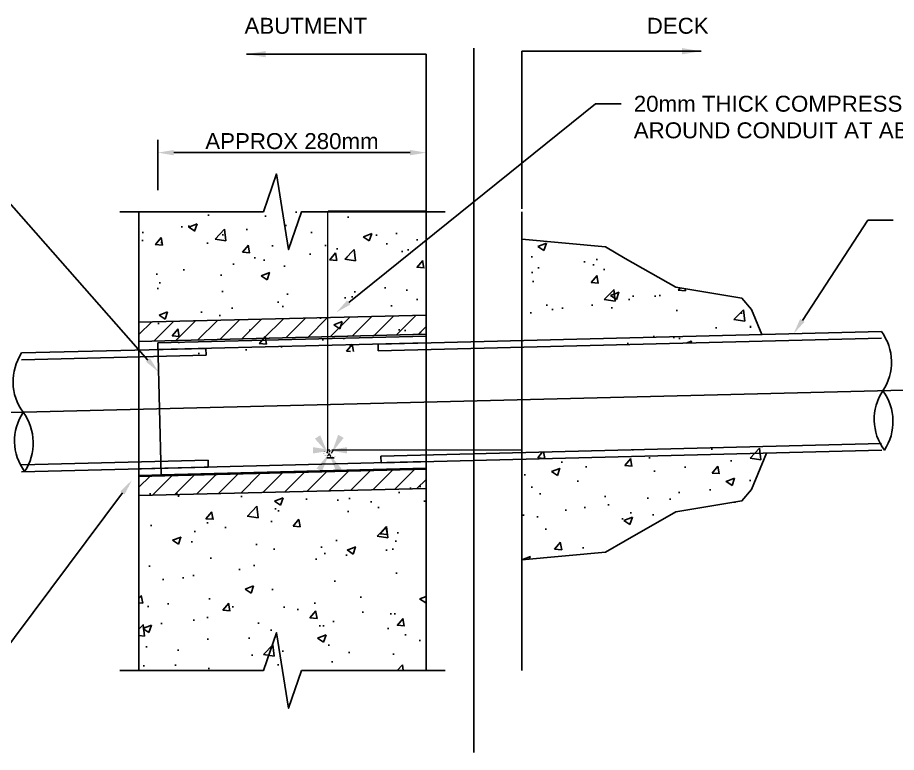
# Paper-space layout 'SHEET (5)' of a CAD drawing. Header units: metres. Extents: x -9 to 1337, y -9 to 581.
# Drawn here: x 285.9 to 423.6, y 67.9 to 183.1 of the extents above; entities that cross this region are included whole.
import ezdxf
from ezdxf import colors
from ezdxf.entities.mleader import LeaderData, LeaderLine
from ezdxf.math import Vec2, Vec3

# ---------------------------------------------------------------- set-up
doc = ezdxf.new("R2010")
doc.units = ezdxf.units.M
doc.layers.get('0').update_dxf_attribs({"color": 6})
for name, color, linetype in [('C-ANNO-DIMS', 7, 'Continuous'), ('C-ANNO-TEXT-35', 2, 'Continuous'), ('C-ANNO-TEXT-50', 1, 'Continuous'), ('C-PIPE-HTCH', 8, 'Continuous'), ('Notes', 7, 'Continuous')]:
    doc.layers.add(name, color=color, linetype=linetype)
doc.styles.add('iecARIAL', font='arial.ttf', dxfattribs={"height": 2})
doc.styles.add('IsoCP', font='isocp.shx')
doc.styles.get("Standard").update_dxf_attribs({"font": 'arial.ttf'})
doc.dimstyles.new('IsoCP', dxfattribs={"dimtxt": 3.5, "dimasz": 3, "dimexe": 1.5, "dimexo": 2, "dimgap": 0.75, "dimtad": 1, "dimdec": 0, "dimlfac": 1000, "dimdsep": 46, "dimtxsty": 'IsoCP', "dimcen": 3, "dimclrd": 7, "dimclre": 7, "dimclrt": 2, "dimadec": 0, "dimazin": 0, "dimtfac": 1, "dimtdec": 0, "dimtmove": 0, "dimatfit": 3, "dimfxl": 1.5, "dimtfill": 1, "dimtolj": 1, "dimtzin": 0, "dimlwd": 0, "dimlwe": 0, "dimarcsym": 0})
doc.dimstyles.get("Standard").update_dxf_attribs({"dimtxt": 0.18, "dimasz": 0.18, "dimexe": 0.18, "dimexo": 0.0625, "dimgap": 0.09, "dimtad": 0, "dimtih": 1, "dimtoh": 1, "dimdec": 4, "dimzin": 0, "dimdsep": 46, "dimtxsty": 'Standard', "dimcen": 0.09, "dimadec": 0, "dimazin": 0, "dimtfac": 1, "dimtdec": 4, "dimtofl": 0, "dimtmove": 0, "dimatfit": 3, "dimfxl": 1, "dimtolj": 1, "dimtzin": 0, "dimarcsym": 0})
pattern_1 = [(360, (-1727, 1502.8), (0, 1047.75), [762, -285.75]), (90, (-1727, 1502.8), (-1047.75, 0), [762, -285.75])]

# ---------------------------------------------------------------- blocks, each defined once
blk = doc.blocks.new('_Dot')
at = {"color": 0, "linetype": 'ByBlock', "lineweight": -2}
blk.add_line((-0.5, 0), (-1, 0), dxfattribs=at)
at = {"color": 0, "linetype": 'ByBlock', "const_width": 0.5}
blk.add_lwpolyline([(-0.25, 0, 1), (0.25, 0, 1)], format="xyb", close=True, dxfattribs=at)
blk = doc.blocks.new('*D104')
at = {"layer": 'C-ANNO-DIMS', "color": 7, "linetype": 'Continuous', "lineweight": 0, "transparency": 16777216}
for p, q in [((364.89, 152.59), (364.89, 115.2)), ((364.86, 115.22), (335.19, 115.22))]:
    blk.add_line(p, q, dxfattribs=at)
at = {"layer": 'C-ANNO-DIMS', "color": 7, "transparency": 16777216}
blk.add_solid([(335.19, 115.21), (335.19, 115.22), (335.16, 115.22)], dxfattribs=at)
at = {"layer": 'Defpoints', "color": 0, "transparency": 16777216}
for p in [(364.89, 152.61), (335.16, 115.22), (335.16, 114.92)]:
    blk.add_point(p, dxfattribs=at)
at = {"layer": 'C-ANNO-DIMS', "color": 7, "lineweight": 0, "transparency": 16777216, "xscale": 0.03, "yscale": 0.03, "zscale": 0.03}
blk.add_blockref('_Dot', (364.89, 115.22), dxfattribs=at)
at = {"layer": 'C-ANNO-DIMS', "color": 2, "transparency": 16777216, "insert": (350.02, 115.19), "char_height": 0.035, "attachment_point": 5, "rotation": 180, "style": 'IsoCP', "bg_fill": 3, "box_fill_scale": 1.1, "bg_fill_color": 256, "bg_fill_true_color": 13158600, "bg_fill_transparency": 0}
blk.add_mtext('\\A1;DECK', dxfattribs=at)
blk = doc.blocks.new('*D105')
at = {"layer": 'C-ANNO-DIMS', "color": 7, "linetype": 'Continuous', "lineweight": 0, "transparency": 16777216}
for p, q in [((334.77, 115.22), (334.58, 115.22)), ((334.8, 114.94), (334.8, 115.23))]:
    blk.add_line(p, q, dxfattribs=at)
at = {"layer": 'C-ANNO-DIMS', "color": 7, "transparency": 16777216}
blk.add_solid([(334.58, 115.21), (334.58, 115.22), (334.55, 115.22)], dxfattribs=at)
at = {"layer": 'C-ANNO-DIMS', "color": 7, "lineweight": 0, "transparency": 16777216, "xscale": 0.03, "yscale": 0.03, "zscale": 0.03, "rotation": 359.9999994663915}
blk.add_blockref('_Dot', (334.8, 115.22), dxfattribs=at)
at = {"layer": 'C-ANNO-DIMS', "color": 2, "transparency": 16777216, "insert": (334.68, 115.19), "char_height": 0.035, "attachment_point": 5, "rotation": 180, "style": 'IsoCP', "bg_fill": 3, "box_fill_scale": 1.1, "bg_fill_color": 256, "bg_fill_true_color": 13158600, "bg_fill_transparency": 0}
blk.add_mtext('\\A1;ABUTMENT', dxfattribs=at)
at = {"layer": 'Defpoints', "color": 0, "transparency": 16777216}
for p in [(334.55, 115.22), (334.55, 114.92), (334.8, 114.92)]:
    blk.add_point(p, dxfattribs=at)
blk = doc.blocks.new('*D106')
at = {"layer": 'C-ANNO-DIMS', "color": 7, "linetype": 'Continuous', "lineweight": 0, "transparency": 16777216}
for p, q in [((334.52, 114.82), (334.52, 152.72)), ((349.86, 152.71), (334.55, 152.71)), ((349.89, 152.63), (349.89, 152.72))]:
    blk.add_line(p, q, dxfattribs=at)
at = {"layer": 'C-ANNO-DIMS', "color": 7, "transparency": 16777216}
for points in [[(334.55, 152.7), (334.55, 152.71), (334.52, 152.71)], [(349.86, 152.7), (349.86, 152.71), (349.89, 152.71)]]:
    blk.add_solid(points, dxfattribs=at)
at = {"layer": 'Defpoints', "color": 0, "transparency": 16777216}
for p in [(334.52, 152.71), (349.89, 152.61), (334.52, 114.8)]:
    blk.add_point(p, dxfattribs=at)
at = {"layer": 'C-ANNO-DIMS', "color": 2, "transparency": 16777216, "insert": (342.21, 152.68), "char_height": 0.035, "attachment_point": 5, "rotation": 180, "style": 'IsoCP', "bg_fill": 3, "box_fill_scale": 1.1, "bg_fill_color": 256, "bg_fill_true_color": 13158600, "bg_fill_transparency": 0}
blk.add_mtext('\\A1;15366', dxfattribs=at)
blk = doc.blocks.new('*D295')
at = {"layer": 'Defpoints', "color": 0, "transparency": 16777216}
for p in [(349.89, 161.88), (307.84, 155), (349.89, 155)]:
    blk.add_point(p, dxfattribs=at)
at = {"layer": 'Notes', "color": 0, "lineweight": -2, "transparency": 16777216}
for p, q in [((307.84, 156), (307.84, 163.88)), ((349.89, 156), (349.89, 163.88)), ((310.34, 161.88), (347.39, 161.88))]:
    blk.add_line(p, q, dxfattribs=at)
at = {"layer": 'Notes', "color": 0, "transparency": 16777216}
for points in [[(310.34, 162.3), (310.34, 161.46), (307.84, 161.88)], [(347.39, 162.3), (347.39, 161.46), (349.89, 161.88)]]:
    blk.add_solid(points, dxfattribs=at)
at = {"layer": 'Notes', "color": 0, "transparency": 16777216, "insert": (328.87, 163.67), "char_height": 2.5, "attachment_point": 5}
blk.add_mtext('\\A1;APPROX 280mm', dxfattribs=at)

psp = doc.layouts.new('SHEET (5)')

# ---------------------------------------------------------------- hatches: boundary and pattern name
at = {"layer": 'Notes'}
h = psp.add_hatch(dxfattribs=at)
h.set_pattern_fill('AR-CONC', color=256, scale=0.075, angle=-132.6515294)
h.set_pattern_definition([(50, (-875.765, 2845.026), (13.66385, -1.19543), [1.42875, -15.71625]), (355, (-875.765, 2845.026), (-2.64321, 14.32925), [1.143, -12.573]), (100.451, (-874.627, 2844.926), (11.02069, 13.13375), [1.21425, -13.35675]), (46.1842, (-875.765, 2848.836), (20.33093, -3.15317), [2.14312, -23.57437]), (96.6356, (-874.071, 2848.573), (17.80532, 18.55692), [1.82137, -20.03513]), (351.184, (-875.765, 2848.836), (17.80535, 18.55688), [1.7145, -18.8595]), (21, (-873.86, 2847.883), (11.371116, -7.669914), [1.42875, -15.71625]), (326, (-873.86, 2847.883), (4.63515, 13.8141), [1.143, -12.573]), (71.4514, (-872.913, 2847.244), (16.006237, 6.144214), [1.21425, -13.35675]), (37.5, (-875.7654, 2845.0256), (0.231645, 6.341628), [0, -12.4206, 0, -12.7635, 0, -12.620625]), (7.5, (-875.7654, 2845.0256), (5.011475, 7.513543), [0, -7.2771, 0, -12.13485, 0, -4.810125]), (327.5, (-880.0136, 2845.0256), (10.169295, -0.429656), [0, -4.7625, 0, -14.859, 0, -19.71675]), (317.5, (-881.919, 2845.026), (11.109689, 1.906987), [0, -6.19125, 0, -9.8679, 0, -14.00175])])
h.paths.add_polyline_path([(349.89099, 109.99926), (304.89099, 108.87459), (304.89099, 80.69639), (349.89099, 80.69639)])
h.paths.add_polyline_path([(349.89099, 152.60754), (304.89099, 152.60754), (304.89099, 129.88115), (349.89099, 131.00581)])
h.paths.add_polyline_path([(378.01901, 147.09036), (364.89097, 148.30845), (364.89097, 131.3807), (402.51946, 132.32113), (402.51946, 133.37146), (400.88591, 137.26505), (399.39848, 139.05335), (389.05588, 140.77526), (381.0834, 145.29517)])
h.paths.add_polyline_path([(364.89097, 98.03431), (378.01901, 99.25241), (381.0834, 101.0476), (389.05588, 105.5675), (399.39848, 107.28942), (400.88591, 109.07772), (402.51946, 112.9713), (402.51946, 115.81598), (364.89097, 114.87555)])
h = psp.add_hatch(dxfattribs=at)
h.set_pattern_fill('ANSI31', color=256, scale=0.75, angle=227.3484706)
h.set_pattern_definition([(45, (-1726.968, 1502.802), (-1.683798, 1.683798), [])])
h.paths.add_polyline_path([(349.89099, 136.40661), (304.91348, 135.28251), (304.91348, 132.28157), (349.89099, 133.40567)])
h = psp.add_hatch(dxfattribs=at)
h.set_pattern_fill('ANGLE', color=256, scale=150, angle=-132.6515294)
h.set_pattern_definition(pattern_1)
h.paths.add_polyline_path([(349.89099, 131.00581), (342.39099, 130.81837), (342.36476, 131.86804), (349.89099, 132.05614), (349.89099, 133.40624), (307.82178, 132.28157), (307.82178, 130.93148), (315.376, 131.19353), (315.40223, 130.14385), (307.89549, 129.95624), (308.10161, 121.70882), (349.89099, 122.75324)])
h = psp.add_hatch(dxfattribs=at)
h.set_pattern_fill('ANGLE', color=256, scale=150, angle=-132.6515294)
h.set_pattern_definition(pattern_1)
h.paths.add_polyline_path([(349.89099, 122.75324), (308.10161, 121.70882), (308.30774, 113.46139), (315.72207, 113.6467), (315.7483, 112.59702), (342.82947, 113.27385), (342.80324, 114.32352), (349.89099, 114.50066)])
h.paths.add_polyline_path([(315.72207, 113.6467), (308.30774, 113.46139), (308.33397, 112.41172), (315.7483, 112.59702)])
h.paths.add_polyline_path([(349.89099, 112.40001), (349.89099, 113.45033), (308.33397, 112.41172), (308.3602, 111.36205)])
h.paths.add_polyline_path([(349.89099, 114.50066), (342.80324, 114.32352), (342.82947, 113.27385), (349.89099, 113.45033)])
h.paths.add_polyline_path([(349.89099, 132.05614), (342.36476, 131.86804), (342.39099, 130.81837), (349.89099, 131.00581)])
h.paths.add_polyline_path([(315.376, 131.19353), (307.86925, 131.00591), (307.89549, 129.95624), (315.40223, 130.14385)])
h = psp.add_hatch(dxfattribs=at)
h.set_pattern_fill('ANSI31', color=256, scale=0.75, angle=227.3484706)
h.set_pattern_definition([(45, (-1726.9905, 1505.7498), (-1.683798, 1.683798), [])])
h.paths.add_polyline_path([(349.89099, 112.24812), (304.89099, 111.12346), (304.89099, 108.12252), (349.89099, 109.24718)])

# ---------------------------------------------------------------- linework, layer by layer
for p, q in [((357.39098, 67.85571), (357.39098, 178.24016)), ((304.89099, 80.69639), (304.89099, 152.60754)), ((349.89099, 80.69639), (349.89099, 152.60754)), ((364.89097, 152.60754), (364.89097, 80.69639)), ((342.36476, 131.86804), (421.26931, 133.84007)), ((307.84302, 132.05559), (349.89099, 133.10647)), ((342.39099, 130.81837), (421.29554, 132.79039)), ((286.50152, 130.47188), (315.376, 131.19353)), ((307.84302, 132.05559), (308.3602, 111.36205)), ((315.376, 131.19353), (315.40223, 130.14385)), ((342.36476, 131.86804), (342.39099, 130.81837)), ((286.50152, 129.42155), (315.40223, 130.14385)), ((276.83214, 120.92731), (451.90695, 125.30287)), ((342.80324, 114.32352), (421.29554, 116.28524)), ((342.82947, 113.27385), (421.32177, 115.23557)), ((286.50152, 112.9164), (315.72207, 113.6467)), ((304.89099, 112.32567), (349.89099, 113.45033)), ((315.72207, 113.6467), (315.7483, 112.59702)), ((342.80324, 114.32352), (342.82947, 113.27385)), ((286.50152, 111.86607), (315.7483, 112.59702)), ((304.89099, 111.27534), (349.83981, 112.39873)), ((308.3602, 111.36205), (349.89099, 112.40001))]:
    psp.add_line(p, q, dxfattribs=at)
for points in [[(421.50166, 124.54297, -0.315298789), (421.73402, 115.24587, -0.315298789), (421.50166, 124.54297, 0.315298789), (421.26931, 133.84007)], [(286.73388, 121.17478, 0.315298789), (286.96624, 111.87769, 0.315298789), (286.73388, 121.17478, -0.315298789), (286.50152, 130.47188)]]:
    psp.add_lwpolyline(points, format="xyb", dxfattribs=at)
psp.add_lwpolyline([(304.89099, 111.12346), (304.89099, 108.12252), (349.89099, 109.24718), (349.89099, 112.24812)], close=True, dxfattribs=at)
psp.add_lwpolyline([(301.89099, 80.69639), (324.39099, 80.69639), (326.45238, 86.62252), (328.3296, 74.77026), (330.39099, 80.69639), (352.89099, 80.69639)], dxfattribs=at)

# ---------------------------------------------------------------- texts
at = {"layer": 'C-ANNO-TEXT-35', "insert": (335.34175, 115.15239), "char_height": 0.035, "attachment_point": 1, "rotation": 359.9943316, "style": 'IsoCP'}
psp.add_mtext_dynamic_manual_height_columns('UPVC CONDUIT', width=0.7756, gutter_width=0.175, heights=[0], dxfattribs=at)
at = {"layer": 'C-ANNO-TEXT-50', "insert": (334.90441, 114.02442), "char_height": 0.05, "attachment_point": 5, "rotation": 0, "style": 'IsoCP'}
psp.add_mtext_dynamic_manual_height_columns('{\\LTYPICAL EXPANSION JOINT JOINT}\\P{\\H0.7x;\\C2;SCALE 1:10}', width=1.0527196, gutter_width=0.25, heights=[0], dxfattribs=at)
at = {"layer": 'Notes', "char_height": 2.5, "attachment_point": 1, "style": 'iecARIAL'}
for s, insert in [('ABUTMENT', (321.43233, 183.01667)), ('DECK', (384.48426, 183.01667))]:
    psp.add_mtext_dynamic_manual_height_columns(s, width=13.2275921, gutter_width=10, heights=[0], dxfattribs=dict(at, insert=insert))

# ---------------------------------------------------------------- leaders
at = {"layer": 'C-ANNO-DIMS'}
psp.add_leader([(335.08926, 114.78713), (335.27968, 115.12927), (335.32086, 115.12926)], dimstyle='IsoCP', override={"dimscale": 0}, dxfattribs=at)
at = {"layer": 'Notes'}
for points in [[(321.75571, 177.32061), (349.89099, 177.32061)], [(393.02625, 177.77949), (364.89097, 177.77949)]]:
    psp.add_leader(points, dimstyle='Standard', override={"dimasz": 3}, dxfattribs=at)

# ---------------------------------------------------------------- next in the draw order: dimensions: what is measured, and where the dimension line sits
at = {"layer": 'C-ANNO-DIMS'}
dim = psp.add_linear_dim(base=(335.1557, 115.21632), p1=(364.89097, 152.60754), p2=(335.1557, 114.91703), text='DECK', dimstyle='IsoCP', override={"dimblk1": 'Dot', "dimsah": 1, "dimse2": 1}, dxfattribs=at)
dim.commit()
dim.dimension.update_dxf_attribs({"geometry": '*D104', "text_midpoint": (350.02333, 115.19108)})

# ---------------------------------------------------------------- next in the draw order: leaders
at = {"layer": 'Notes'}
ml = psp.add_multileader_mtext('Standard', dxfattribs=at)
ml.set_content('CONDUIT', color=256)
ml.set_leader_properties()
ml.build(insert=Vec2(0, 0))
ml.multileader.update_dxf_attribs({"has_text_frame": 1, "dogleg_length": 4, "arrow_head_size": 2.5})
ctx = ml.context
ctx.base_point, ctx.char_height, ctx.arrow_head_size, ctx.plane_origin = Vec3(423.12179, 151.30773), 2.5, 2.5, Vec3(462.8698, 157.47712)
notes = []
notes.append((ctx, [(0, (1, 1, 0), (419.12179, 151.30773), (1, 0), 4, [(0, [(407.51283, 133.49626)], 0, [])])]))
ctx.mtext.insert, ctx.mtext.width, ctx.mtext.flow_direction = Vec3(425.12179, 152.57905), 9.5423943, 5
ctx.mtext.has_bg_fill, ctx.mtext.bg_color, ctx.mtext.bg_scale_factor, ctx.mtext.bg_transparency, ctx.mtext.use_window_bg_color = 1, -1027028792, 1.5, 0, 1
ml = psp.add_multileader_mtext('Standard', dxfattribs=at)
ml.set_content('GAP SHALL BE SEALED WITH CLOSED CELL FOAM BACKING ROD FORCED INTO HAP ALL AROUND', color=256)
ml.set_leader_properties()
ml.build(insert=Vec2(0, 0))
ml.multileader.update_dxf_attribs({"has_text_frame": 1, "dogleg_length": 4, "arrow_head_size": 2.5})
ctx = ml.context
ctx.base_point, ctx.char_height, ctx.arrow_head_size, ctx.plane_origin = Vec3(214.30334, 82.02375), 2.5, 2.5, Vec3(250.6187, 104.75902)
ctx.text_align_type = 2
notes.append((ctx, [(1, (1, 1, 0), (282.49263, 82.02375), (-1, 0), 4, [(0, [(303.80073, 110.54852)], 0, [])])]))
ctx.mtext.insert, ctx.mtext.width, ctx.mtext.alignment, ctx.mtext.flow_direction = Vec3(276.49263, 83.29506), 60.3882333, 3, 5
ctx.mtext.has_bg_fill, ctx.mtext.bg_color, ctx.mtext.bg_scale_factor, ctx.mtext.bg_transparency, ctx.mtext.use_window_bg_color = 1, -1027028792, 1.5, 0, 1
for ctx, leaders in notes:
    for number, flags, end, landing, length, lines in leaders:
        leader = LeaderData()
        leader.index, (leader.has_last_leader_line, leader.has_dogleg_vector, leader.attachment_direction) = number, flags
        leader.last_leader_point, leader.dogleg_vector, leader.dogleg_length = Vec3(end), Vec3(landing), length
        for number, points, colour, breaks in lines:
            line = LeaderLine()
            line.index, line.vertices, line.color, line.breaks = number, Vec3.list(points), colors.encode_raw_color(colour), breaks
            leader.lines.append(line)
        ctx.leaders.append(leader)

# ---------------------------------------------------------------- next in the draw order: linework, layer by layer
psp.add_line((304.86851, 132.28101), (349.8685, 133.40567), dxfattribs=at)
at = {"layer": 'Notes', "flags": 128}
psp.add_lwpolyline([(364.89097, 153.06643), (364.89097, 177.77949)], dxfattribs=at)
at = {"layer": 'Notes'}
for points in [[(301.89099, 152.60754), (324.39099, 152.60754), (326.45238, 158.53367), (328.3296, 146.68141), (330.39099, 152.60754), (352.89099, 152.60754)], [(364.89097, 148.30845), (378.01901, 147.09036), (381.0834, 145.29517), (389.05588, 140.77526), (399.39848, 139.05335), (400.88591, 137.26505), (402.51946, 133.37146)], [(364.89097, 98.03431), (378.01901, 99.25241), (381.0834, 101.0476), (389.05588, 105.5675), (399.39848, 107.28942), (400.88591, 109.07772), (403.28025, 114.78467)]]:
    psp.add_lwpolyline(points, dxfattribs=at)
psp.add_lwpolyline([(304.89099, 135.28195), (304.89099, 132.28101), (349.89099, 133.40567), (349.89099, 136.40661)], close=True, dxfattribs=at)

# ---------------------------------------------------------------- next in the draw order: leaders
at = {"layer": 'C-PIPE-HTCH'}
psp.add_leader([(335.18704, 115.21632), (335.1243, 115.21632)], dimstyle='IsoCP', override={"dimscale": 0, "dimgap": 0.75, "dimtad": 0}, dxfattribs=at)

# ---------------------------------------------------------------- next in the draw order: dimensions: what is measured, and where the dimension line sits
at = {"layer": 'C-ANNO-DIMS'}
dim = psp.add_linear_dim(base=(334.55399, 115.21632), p1=(334.80484, 114.91703), p2=(334.55399, 114.91703), angle=179.9999995, text='ABUTMENT', dimstyle='IsoCP', override={"dimblk1": 'Dot', "dimsah": 1, "dimse2": 1}, dxfattribs=at)
dim.commit()
dim.dimension.update_dxf_attribs({"geometry": '*D105', "text_midpoint": (334.67941, 115.19132)})

# ---------------------------------------------------------------- next in the draw order: texts
at = {"layer": 'C-ANNO-TEXT-35', "insert": (334.99997, 114.30963), "char_height": 0.035, "attachment_point": 1, "rotation": 359.9943316, "style": 'IsoCP'}
psp.add_mtext_dynamic_manual_height_columns('20mm THK COMPRESSIBLE MATERIAL AROUND CONDUIT AT ABUTMENT ', width=0.6133517, gutter_width=0.175, heights=[0], dxfattribs=at)

# ---------------------------------------------------------------- next in the draw order: leaders
at = {"layer": 'C-ANNO-DIMS'}
psp.add_leader([(334.71199, 114.62769), (334.91337, 114.29089), (334.97305, 114.29091)], dimstyle='IsoCP', override={"dimscale": 0}, dxfattribs=at)
at = {"layer": 'C-PIPE-HTCH'}
psp.add_leader([(334.52264, 115.21632), (334.58538, 115.21632)], dimstyle='IsoCP', override={"dimscale": 0, "dimgap": 0.75, "dimtad": 0}, dxfattribs=at)

# ---------------------------------------------------------------- next in the draw order: dimensions: what is measured, and where the dimension line sits
at = {"layer": 'C-ANNO-DIMS'}
dim = psp.add_linear_dim(base=(334.52484, 152.70594), p1=(349.89099, 152.60754), p2=(334.52484, 114.79796), dimstyle='IsoCP', dxfattribs=at)
dim.commit()
dim.dimension.update_dxf_attribs({"geometry": '*D106', "text_midpoint": (342.20792, 152.68094)})

# ---------------------------------------------------------------- next in the draw order: linework, layer by layer
at = {"layer": 'Notes'}
psp.add_line((307.86925, 131.00591), (349.91722, 132.0568), dxfattribs=at)
at = {"layer": 'Notes', "flags": 128}
psp.add_lwpolyline([(349.89099, 152.60754), (349.89099, 177.32061)], dxfattribs=at)

# ---------------------------------------------------------------- next in the draw order: texts
at = {"layer": 'C-ANNO-TEXT-35', "char_height": 0.035, "attachment_point": 1, "rotation": 359.9943316, "style": 'IsoCP'}
for s, width, insert in [('GAP SHALL BE SEALED WITH CLOSED CELL FOAM BACKING ROD FORCED INTO GAP ALL AROUND OR APPROVED EQUIVALENT', 0.6238602, (333.71258, 114.98248)), ('HD UPVC SLIP COUPLING', 0.6133517, (333.85768, 114.38107))]:
    psp.add_mtext_dynamic_manual_height_columns(s, width=width, gutter_width=0.175, heights=[0], dxfattribs=dict(at, insert=insert))

# ---------------------------------------------------------------- next in the draw order: leaders
at = {"layer": 'C-ANNO-DIMS'}
for points in [[(334.48745, 114.77461), (334.3597, 114.97501), (334.31852, 114.97499)], [(334.68782, 114.69994), (334.48645, 114.36314), (334.42676, 114.36316)]]:
    psp.add_leader(points, dimstyle='IsoCP', override={"dimscale": 0}, dxfattribs=at)

# ---------------------------------------------------------------- next in the draw order: leaders
at = {"layer": 'Notes'}
ml = psp.add_multileader_mtext('Standard', dxfattribs=at)
ml.set_content('HD UPVC SLIP COUPLING', color=256)
ml.set_leader_properties()
ml.build(insert=Vec2(0, 0))
ml.multileader.update_dxf_attribs({"has_text_frame": 1, "dogleg_length": 4, "arrow_head_size": 2.5})
ctx = ml.context
ctx.base_point, ctx.char_height, ctx.arrow_head_size, ctx.plane_origin = Vec3(231.51855, 156.33777), 2.5, 2.5, Vec3(250.6187, 179.07304)
ctx.text_align_type = 2
notes = []
notes.append((ctx, [(1, (1, 1, 0), (282.49263, 156.33777), (-1, 0), 4, [(0, [(307.95699, 127.49535)], 0, [])])]))
ctx.mtext.insert, ctx.mtext.width, ctx.mtext.alignment, ctx.mtext.flow_direction = Vec3(276.49263, 157.60908), 43.2787517, 3, 5
ctx.mtext.has_bg_fill, ctx.mtext.bg_color, ctx.mtext.bg_scale_factor, ctx.mtext.bg_transparency, ctx.mtext.use_window_bg_color = 1, -1027028792, 1.5, 0, 1
for ctx, leaders in notes:
    for number, flags, end, landing, length, lines in leaders:
        leader = LeaderData()
        leader.index, (leader.has_last_leader_line, leader.has_dogleg_vector, leader.attachment_direction) = number, flags
        leader.last_leader_point, leader.dogleg_vector, leader.dogleg_length = Vec3(end), Vec3(landing), length
        for number, points, colour, breaks in lines:
            line = LeaderLine()
            line.index, line.vertices, line.color, line.breaks = number, Vec3.list(points), colors.encode_raw_color(colour), breaks
            leader.lines.append(line)
        ctx.leaders.append(leader)

# ---------------------------------------------------------------- next in the draw order: dimensions: what is measured, and where the dimension line sits
dim = psp.add_aligned_dim(p1=(307.84302, 154.99613), p2=(349.89099, 154.99613), distance=6.88416, text='APPROX 280mm', dimstyle='Standard', override={"dimtxt": 2.5, "dimasz": 2.5, "dimexe": 2, "dimexo": 1, "dimgap": 0.5, "dimtad": 1, "dimtih": 0, "dimfxl": 1.25}, dxfattribs=at)
dim.commit()
dim.dimension.update_dxf_attribs({"geometry": '*D295', "text_midpoint": (328.867, 163.67378)})

# ---------------------------------------------------------------- next in the draw order: leaders
ml = psp.add_multileader_mtext('Standard', dxfattribs=at)
ml.set_content('20mm THICK COMPRESSIBLE MATERIAL AROUND CONDUIT AT ABUTMENT', color=256)
ml.set_leader_properties()
ml.build(insert=Vec2(0, 0))
ml.multileader.update_dxf_attribs({"has_text_frame": 1, "dogleg_length": 4, "arrow_head_size": 2.5})
ctx = ml.context
ctx.base_point, ctx.char_height, ctx.arrow_head_size, ctx.plane_origin = Vec3(380.4531, 169.52696), 2.5, 2.5, Vec3(416.76847, 192.26223)
notes = []
notes.append((ctx, [(0, (1, 1, 0), (376.4531, 169.52696), (1, 0), 4, [(0, [(335.81513, 136.8197)], 0, [])])]))
ctx.mtext.insert, ctx.mtext.width, ctx.mtext.flow_direction = Vec3(382.4531, 170.79828), 68.0178377, 5
ctx.mtext.has_bg_fill, ctx.mtext.bg_color, ctx.mtext.bg_scale_factor, ctx.mtext.bg_transparency, ctx.mtext.use_window_bg_color = 1, -1027028792, 1.5, 0, 1
for ctx, leaders in notes:
    for number, flags, end, landing, length, lines in leaders:
        leader = LeaderData()
        leader.index, (leader.has_last_leader_line, leader.has_dogleg_vector, leader.attachment_direction) = number, flags
        leader.last_leader_point, leader.dogleg_vector, leader.dogleg_length = Vec3(end), Vec3(landing), length
        for number, points, colour, breaks in lines:
            line = LeaderLine()
            line.index, line.vertices, line.color, line.breaks = number, Vec3.list(points), colors.encode_raw_color(colour), breaks
            leader.lines.append(line)
        ctx.leaders.append(leader)

doc.saveas('drawing.dxf')
